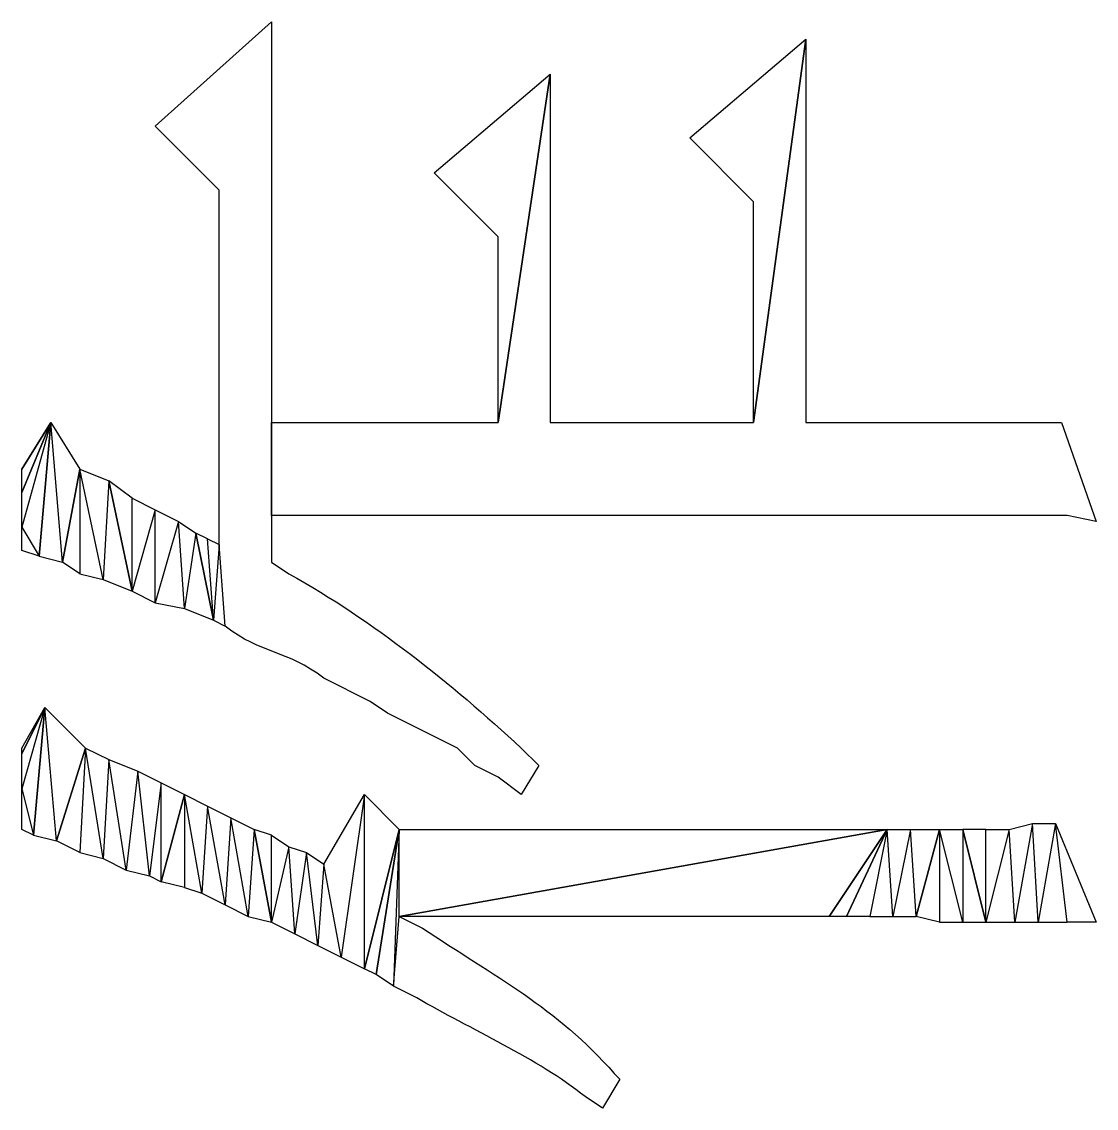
# Model space of a CAD drawing. Header units: centimetres. Extents: x -20.7 to 20.7, y -14.5 to 14.5.
# Drawn here: x -20.6946 to -20.303, y 2.3015 to 2.6973 of the extents above; entities that cross this region are included whole.
import ezdxf

# ---------------------------------------------------------------- set-up
doc = ezdxf.new("R2010")
doc.units = ezdxf.units.CM
doc.header["$MEASUREMENT"] = 0
doc.layers.add('layer 1', color=7, linetype='Continuous')

msp = doc.modelspace()

# ---------------------------------------------------------------- linework, layer by layer
at = {"layer": 'layer 1'}
for points, knots in [([(-20.64593, 2.65924), (-20.64593, 2.65924), (-20.62265, 2.63595), (-20.62265, 2.63595), (-20.62265, 2.63595), (-20.62265, 2.63595), (-20.62265, 2.50684), (-20.62265, 2.50684), (-20.62265, 2.50684), (-20.62265, 2.50684), (-20.62053, 2.4772), (-20.62053, 2.4772), (-20.62053, 2.4772), (-20.60727, 2.46676), (-20.59781, 2.4686), (-20.58455, 2.45815), (-20.58455, 2.45815), (-20.58455, 2.45815), (-20.56762, 2.44969), (-20.56762, 2.44969), (-20.56762, 2.44969), (-20.56762, 2.44969), (-20.56127, 2.44545), (-20.56127, 2.44545), (-20.56127, 2.44545), (-20.56127, 2.44545), (-20.5528, 2.44122), (-20.5528, 2.44122), (-20.5528, 2.44122), (-20.5528, 2.44122), (-20.54433, 2.43699), (-20.54433, 2.43699), (-20.54433, 2.43699), (-20.54433, 2.43699), (-20.53587, 2.43275), (-20.53587, 2.43275), (-20.53587, 2.43275), (-20.53587, 2.43275), (-20.52952, 2.4264), (-20.52952, 2.4264), (-20.52952, 2.4264), (-20.52952, 2.4264), (-20.52105, 2.42217), (-20.52105, 2.42217), (-20.52105, 2.42217), (-20.52105, 2.42217), (-20.51258, 2.41582), (-20.51258, 2.41582), (-20.51258, 2.41582), (-20.51258, 2.41582), (-20.50623, 2.4264), (-20.50623, 2.4264), (-20.50623, 2.4264), (-20.50623, 2.4264), (-20.51258, 2.43275), (-20.51258, 2.43275), (-20.51258, 2.43275), (-20.53844, 2.4566), (-20.5661, 2.47883), (-20.59725, 2.49625), (-20.59725, 2.49625), (-20.59725, 2.49625), (-20.6036, 2.50049), (-20.6036, 2.50049), (-20.6036, 2.50049), (-20.6036, 2.50049), (-20.6036, 2.69734), (-20.6036, 2.69734), (-20.6036, 2.69734), (-20.6036, 2.69734), (-20.64593, 2.65924), (-20.64593, 2.65924)], [0, 0, 0, 0, 0.052632, 0.052632, 0.052632, 0.052632, 0.105263, 0.105263, 0.105263, 0.105263, 0.157895, 0.157895, 0.157895, 0.157895, 0.210526, 0.210526, 0.210526, 0.210526, 0.263158, 0.263158, 0.263158, 0.263158, 0.315789, 0.315789, 0.315789, 0.315789, 0.368421, 0.368421, 0.368421, 0.368421, 0.421053, 0.421053, 0.421053, 0.421053, 0.473684, 0.473684, 0.473684, 0.473684, 0.526316, 0.526316, 0.526316, 0.526316, 0.578947, 0.578947, 0.578947, 0.578947, 0.631579, 0.631579, 0.631579, 0.631579, 0.684211, 0.684211, 0.684211, 0.684211, 0.736842, 0.736842, 0.736842, 0.736842, 0.789474, 0.789474, 0.789474, 0.789474, 0.842105, 0.842105, 0.842105, 0.842105, 0.894737, 0.894737, 0.894737, 0.894737, 1, 1, 1, 1]), ([(-20.6036, 2.55129), (-20.6036, 2.55129), (-20.6036, 2.51742), (-20.6036, 2.51742), (-20.6036, 2.51742), (-20.6036, 2.51742), (-20.38982, 2.51742), (-20.38982, 2.51742), (-20.38982, 2.51742), (-20.36442, 2.51742), (-20.33902, 2.51742), (-20.31362, 2.51742), (-20.31362, 2.51742), (-20.31362, 2.51742), (-20.30303, 2.5153), (-20.30303, 2.5153), (-20.30303, 2.5153), (-20.30303, 2.5153), (-20.31573, 2.55129), (-20.31573, 2.55129), (-20.31573, 2.55129), (-20.31573, 2.55129), (-20.40887, 2.55129), (-20.40887, 2.55129), (-20.40887, 2.55129), (-20.40887, 2.55129), (-20.40887, 2.69099), (-20.40887, 2.69099), (-20.40887, 2.69099), (-20.40887, 2.69099), (-20.42792, 2.55129), (-20.42792, 2.55129), (-20.42792, 2.55129), (-20.42792, 2.55129), (-20.502, 2.55129), (-20.502, 2.55129), (-20.502, 2.55129), (-20.502, 2.55129), (-20.502, 2.67829), (-20.502, 2.67829), (-20.502, 2.67829), (-20.502, 2.67829), (-20.52105, 2.55129), (-20.52105, 2.55129), (-20.52105, 2.55129), (-20.52105, 2.55129), (-20.6036, 2.55129), (-20.6036, 2.55129)], [0, 0, 0, 0, 0.076923, 0.076923, 0.076923, 0.076923, 0.153846, 0.153846, 0.153846, 0.153846, 0.230769, 0.230769, 0.230769, 0.230769, 0.307692, 0.307692, 0.307692, 0.307692, 0.384615, 0.384615, 0.384615, 0.384615, 0.461538, 0.461538, 0.461538, 0.461538, 0.538462, 0.538462, 0.538462, 0.538462, 0.615385, 0.615385, 0.615385, 0.615385, 0.692308, 0.692308, 0.692308, 0.692308, 0.769231, 0.769231, 0.769231, 0.769231, 0.846154, 0.846154, 0.846154, 0.846154, 1, 1, 1, 1]), ([(-20.4512, 2.65501), (-20.4512, 2.65501), (-20.42792, 2.63172), (-20.42792, 2.63172), (-20.42792, 2.63172), (-20.42792, 2.63172), (-20.42792, 2.55129), (-20.42792, 2.55129), (-20.42792, 2.55129), (-20.42792, 2.55129), (-20.40887, 2.69099), (-20.40887, 2.69099), (-20.40887, 2.69099), (-20.40887, 2.69099), (-20.4512, 2.65501), (-20.4512, 2.65501)], [0, 0, 0, 0, 0.2, 0.2, 0.2, 0.2, 0.4, 0.4, 0.4, 0.4, 0.6, 0.6, 0.6, 0.6, 1, 1, 1, 1]), ([(-20.54433, 2.64231), (-20.54433, 2.64231), (-20.52105, 2.61902), (-20.52105, 2.61902), (-20.52105, 2.61902), (-20.52105, 2.61902), (-20.52105, 2.55129), (-20.52105, 2.55129), (-20.52105, 2.55129), (-20.52105, 2.55129), (-20.502, 2.67829), (-20.502, 2.67829), (-20.502, 2.67829), (-20.502, 2.67829), (-20.54433, 2.64231), (-20.54433, 2.64231)], [0, 0, 0, 0, 0.2, 0.2, 0.2, 0.2, 0.4, 0.4, 0.4, 0.4, 0.6, 0.6, 0.6, 0.6, 1, 1, 1, 1]), ([(-20.68827, 2.50261), (-20.68827, 2.50261), (-20.69462, 2.51319), (-20.69462, 2.51319), (-20.69462, 2.51319), (-20.69462, 2.51319), (-20.68403, 2.55129), (-20.68403, 2.55129), (-20.68403, 2.55129), (-20.68403, 2.55129), (-20.68827, 2.50261), (-20.68827, 2.50261)], [0, 0, 0, 0, 0.25, 0.25, 0.25, 0.25, 0.5, 0.5, 0.5, 0.5, 1, 1, 1, 1]), ([(-20.69462, 2.51319), (-20.69462, 2.51319), (-20.68403, 2.55129), (-20.68403, 2.55129), (-20.68403, 2.55129), (-20.68403, 2.55129), (-20.69462, 2.52589), (-20.69462, 2.52589), (-20.69462, 2.52589), (-20.69462, 2.52589), (-20.69462, 2.51319), (-20.69462, 2.51319)], [0, 0, 0, 0, 0.25, 0.25, 0.25, 0.25, 0.5, 0.5, 0.5, 0.5, 1, 1, 1, 1]), ([(-20.69462, 2.52589), (-20.69462, 2.52589), (-20.68403, 2.55129), (-20.68403, 2.55129), (-20.68403, 2.55129), (-20.68403, 2.55129), (-20.69462, 2.53436), (-20.69462, 2.53436), (-20.69462, 2.53436), (-20.69462, 2.53436), (-20.69462, 2.52589), (-20.69462, 2.52589)], [0, 0, 0, 0, 0.25, 0.25, 0.25, 0.25, 0.5, 0.5, 0.5, 0.5, 1, 1, 1, 1]), ([(-20.69462, 2.53436), (-20.69462, 2.53436), (-20.68403, 2.55129), (-20.68403, 2.55129), (-20.68403, 2.55129), (-20.68403, 2.55129), (-20.69462, 2.53436), (-20.69462, 2.53436)], [0, 0, 0, 0, 0.333333, 0.333333, 0.333333, 0.333333, 1, 1, 1, 1]), ([(-20.68827, 2.50261), (-20.68827, 2.50261), (-20.68403, 2.55129), (-20.68403, 2.55129), (-20.68403, 2.55129), (-20.68403, 2.55129), (-20.6798, 2.50049), (-20.6798, 2.50049), (-20.6798, 2.50049), (-20.6798, 2.50049), (-20.68827, 2.50261), (-20.68827, 2.50261)], [0, 0, 0, 0, 0.25, 0.25, 0.25, 0.25, 0.5, 0.5, 0.5, 0.5, 1, 1, 1, 1]), ([(-20.68403, 2.55129), (-20.68403, 2.55129), (-20.6798, 2.50049), (-20.6798, 2.50049), (-20.6798, 2.50049), (-20.6798, 2.50049), (-20.67345, 2.53435), (-20.67345, 2.53435), (-20.67345, 2.53435), (-20.67345, 2.53435), (-20.68403, 2.55129), (-20.68403, 2.55129)], [0, 0, 0, 0, 0.25, 0.25, 0.25, 0.25, 0.5, 0.5, 0.5, 0.5, 1, 1, 1, 1]), ([(-20.6798, 2.50049), (-20.6798, 2.50049), (-20.67345, 2.49625), (-20.67345, 2.49625), (-20.67345, 2.49625), (-20.67345, 2.49625), (-20.67345, 2.53435), (-20.67345, 2.53435), (-20.67345, 2.53435), (-20.67345, 2.53435), (-20.6798, 2.50049), (-20.6798, 2.50049)], [0, 0, 0, 0, 0.25, 0.25, 0.25, 0.25, 0.5, 0.5, 0.5, 0.5, 1, 1, 1, 1]), ([(-20.67345, 2.53436), (-20.67345, 2.53436), (-20.66498, 2.49414), (-20.66498, 2.49414), (-20.66498, 2.49414), (-20.66498, 2.49414), (-20.66287, 2.53012), (-20.66287, 2.53012), (-20.66287, 2.53012), (-20.66287, 2.53012), (-20.67345, 2.53436), (-20.67345, 2.53436)], [0, 0, 0, 0, 0.25, 0.25, 0.25, 0.25, 0.5, 0.5, 0.5, 0.5, 1, 1, 1, 1]), ([(-20.67345, 2.49626), (-20.67345, 2.49626), (-20.67345, 2.53436), (-20.67345, 2.53436), (-20.67345, 2.53436), (-20.67345, 2.53436), (-20.66498, 2.49414), (-20.66498, 2.49414), (-20.66498, 2.49414), (-20.66498, 2.49414), (-20.67345, 2.49626), (-20.67345, 2.49626)], [0, 0, 0, 0, 0.25, 0.25, 0.25, 0.25, 0.5, 0.5, 0.5, 0.5, 1, 1, 1, 1]), ([(-20.66498, 2.49414), (-20.66498, 2.49414), (-20.66287, 2.53012), (-20.66287, 2.53012), (-20.66287, 2.53012), (-20.66287, 2.53012), (-20.6544, 2.4899), (-20.6544, 2.4899), (-20.6544, 2.4899), (-20.6544, 2.4899), (-20.66498, 2.49414), (-20.66498, 2.49414)], [0, 0, 0, 0, 0.25, 0.25, 0.25, 0.25, 0.5, 0.5, 0.5, 0.5, 1, 1, 1, 1]), ([(-20.66287, 2.53012), (-20.66287, 2.53012), (-20.6544, 2.52377), (-20.6544, 2.52377), (-20.6544, 2.52377), (-20.6544, 2.52377), (-20.6544, 2.48991), (-20.6544, 2.48991), (-20.6544, 2.48991), (-20.6544, 2.48991), (-20.66287, 2.53012), (-20.66287, 2.53012)], [0, 0, 0, 0, 0.25, 0.25, 0.25, 0.25, 0.5, 0.5, 0.5, 0.5, 1, 1, 1, 1]), ([(-20.6544, 2.52377), (-20.6544, 2.52377), (-20.6544, 2.48991), (-20.6544, 2.48991), (-20.6544, 2.48991), (-20.6544, 2.48991), (-20.64593, 2.51954), (-20.64593, 2.51954), (-20.64593, 2.51954), (-20.64593, 2.51954), (-20.6544, 2.52377), (-20.6544, 2.52377)], [0, 0, 0, 0, 0.25, 0.25, 0.25, 0.25, 0.5, 0.5, 0.5, 0.5, 1, 1, 1, 1]), ([(-20.6544, 2.48991), (-20.6544, 2.48991), (-20.64593, 2.51954), (-20.64593, 2.51954), (-20.64593, 2.51954), (-20.64593, 2.51954), (-20.64593, 2.48567), (-20.64593, 2.48567), (-20.64593, 2.48567), (-20.64593, 2.48567), (-20.6544, 2.48991), (-20.6544, 2.48991)], [0, 0, 0, 0, 0.25, 0.25, 0.25, 0.25, 0.5, 0.5, 0.5, 0.5, 1, 1, 1, 1]), ([(-20.64593, 2.51954), (-20.64593, 2.51954), (-20.64593, 2.48567), (-20.64593, 2.48567), (-20.64593, 2.48567), (-20.64593, 2.48567), (-20.63747, 2.51531), (-20.63747, 2.51531), (-20.63747, 2.51531), (-20.63747, 2.51531), (-20.64593, 2.51954), (-20.64593, 2.51954)], [0, 0, 0, 0, 0.25, 0.25, 0.25, 0.25, 0.5, 0.5, 0.5, 0.5, 1, 1, 1, 1]), ([(-20.64593, 2.48567), (-20.64593, 2.48567), (-20.63747, 2.5153), (-20.63747, 2.5153), (-20.63747, 2.5153), (-20.63747, 2.5153), (-20.63535, 2.48355), (-20.63535, 2.48355), (-20.63535, 2.48355), (-20.63535, 2.48355), (-20.64593, 2.48567), (-20.64593, 2.48567)], [0, 0, 0, 0, 0.25, 0.25, 0.25, 0.25, 0.5, 0.5, 0.5, 0.5, 1, 1, 1, 1]), ([(-20.63747, 2.51531), (-20.63747, 2.51531), (-20.63535, 2.48356), (-20.63535, 2.48356), (-20.63535, 2.48356), (-20.63535, 2.48356), (-20.63112, 2.51107), (-20.63112, 2.51107), (-20.63112, 2.51107), (-20.63112, 2.51107), (-20.63747, 2.51531), (-20.63747, 2.51531)], [0, 0, 0, 0, 0.25, 0.25, 0.25, 0.25, 0.5, 0.5, 0.5, 0.5, 1, 1, 1, 1]), ([(-20.69462, 2.50472), (-20.69462, 2.50472), (-20.68827, 2.50261), (-20.68827, 2.50261), (-20.68827, 2.50261), (-20.68827, 2.50261), (-20.69462, 2.51319), (-20.69462, 2.51319), (-20.69462, 2.51319), (-20.69462, 2.51319), (-20.69462, 2.50472), (-20.69462, 2.50472)], [0, 0, 0, 0, 0.25, 0.25, 0.25, 0.25, 0.5, 0.5, 0.5, 0.5, 1, 1, 1, 1]), ([(-20.63535, 2.48356), (-20.63535, 2.48356), (-20.63112, 2.51107), (-20.63112, 2.51107), (-20.63112, 2.51107), (-20.63112, 2.51107), (-20.62477, 2.47932), (-20.62477, 2.47932), (-20.62477, 2.47932), (-20.62477, 2.47932), (-20.63535, 2.48356), (-20.63535, 2.48356)], [0, 0, 0, 0, 0.25, 0.25, 0.25, 0.25, 0.5, 0.5, 0.5, 0.5, 1, 1, 1, 1]), ([(-20.63112, 2.51107), (-20.63112, 2.51107), (-20.62688, 2.50896), (-20.62688, 2.50896), (-20.62688, 2.50896), (-20.62688, 2.50896), (-20.62477, 2.47932), (-20.62477, 2.47932), (-20.62477, 2.47932), (-20.62477, 2.47932), (-20.63112, 2.51107), (-20.63112, 2.51107)], [0, 0, 0, 0, 0.25, 0.25, 0.25, 0.25, 0.5, 0.5, 0.5, 0.5, 1, 1, 1, 1]), ([(-20.62688, 2.50896), (-20.62688, 2.50896), (-20.62477, 2.47932), (-20.62477, 2.47932), (-20.62477, 2.47932), (-20.62477, 2.47932), (-20.62265, 2.50684), (-20.62265, 2.50684), (-20.62265, 2.50684), (-20.62265, 2.50684), (-20.62688, 2.50896), (-20.62688, 2.50896)], [0, 0, 0, 0, 0.25, 0.25, 0.25, 0.25, 0.5, 0.5, 0.5, 0.5, 1, 1, 1, 1]), ([(-20.62477, 2.47932), (-20.62477, 2.47932), (-20.62265, 2.50684), (-20.62265, 2.50684), (-20.62265, 2.50684), (-20.62265, 2.50684), (-20.62053, 2.4772), (-20.62053, 2.4772), (-20.62053, 2.4772), (-20.62053, 2.4772), (-20.62477, 2.47932), (-20.62477, 2.47932)], [0, 0, 0, 0, 0.25, 0.25, 0.25, 0.25, 0.5, 0.5, 0.5, 0.5, 1, 1, 1, 1]), ([(-20.69038, 2.40101), (-20.69038, 2.40101), (-20.69462, 2.41794), (-20.69462, 2.41794), (-20.69462, 2.41794), (-20.69462, 2.41794), (-20.68615, 2.44757), (-20.68615, 2.44757), (-20.68615, 2.44757), (-20.68615, 2.44757), (-20.69038, 2.40101), (-20.69038, 2.40101)], [0, 0, 0, 0, 0.25, 0.25, 0.25, 0.25, 0.5, 0.5, 0.5, 0.5, 1, 1, 1, 1]), ([(-20.69462, 2.41794), (-20.69462, 2.41794), (-20.68615, 2.44757), (-20.68615, 2.44757), (-20.68615, 2.44757), (-20.68615, 2.44757), (-20.69462, 2.43064), (-20.69462, 2.43064), (-20.69462, 2.43064), (-20.69462, 2.43064), (-20.69462, 2.41794), (-20.69462, 2.41794)], [0, 0, 0, 0, 0.25, 0.25, 0.25, 0.25, 0.5, 0.5, 0.5, 0.5, 1, 1, 1, 1]), ([(-20.69462, 2.43064), (-20.69462, 2.43064), (-20.68615, 2.44757), (-20.68615, 2.44757), (-20.68615, 2.44757), (-20.68615, 2.44757), (-20.69462, 2.43275), (-20.69462, 2.43275), (-20.69462, 2.43275), (-20.69462, 2.43275), (-20.69462, 2.43064), (-20.69462, 2.43064)], [0, 0, 0, 0, 0.25, 0.25, 0.25, 0.25, 0.5, 0.5, 0.5, 0.5, 1, 1, 1, 1]), ([(-20.69038, 2.40101), (-20.69038, 2.40101), (-20.68615, 2.44757), (-20.68615, 2.44757), (-20.68615, 2.44757), (-20.68615, 2.44757), (-20.68192, 2.39889), (-20.68192, 2.39889), (-20.68192, 2.39889), (-20.68192, 2.39889), (-20.69038, 2.40101), (-20.69038, 2.40101)], [0, 0, 0, 0, 0.25, 0.25, 0.25, 0.25, 0.5, 0.5, 0.5, 0.5, 1, 1, 1, 1]), ([(-20.68615, 2.44757), (-20.68615, 2.44757), (-20.68192, 2.39889), (-20.68192, 2.39889), (-20.68192, 2.39889), (-20.68192, 2.39889), (-20.67133, 2.43276), (-20.67133, 2.43276), (-20.67133, 2.43276), (-20.67133, 2.43276), (-20.68615, 2.44757), (-20.68615, 2.44757)], [0, 0, 0, 0, 0.25, 0.25, 0.25, 0.25, 0.5, 0.5, 0.5, 0.5, 1, 1, 1, 1]), ([(-20.68192, 2.39889), (-20.68192, 2.39889), (-20.67345, 2.39465), (-20.67345, 2.39465), (-20.67345, 2.39465), (-20.67345, 2.39465), (-20.67133, 2.43275), (-20.67133, 2.43275), (-20.67133, 2.43275), (-20.67133, 2.43275), (-20.68192, 2.39889), (-20.68192, 2.39889)], [0, 0, 0, 0, 0.25, 0.25, 0.25, 0.25, 0.5, 0.5, 0.5, 0.5, 1, 1, 1, 1]), ([(-20.67345, 2.39466), (-20.67345, 2.39466), (-20.67133, 2.43276), (-20.67133, 2.43276), (-20.67133, 2.43276), (-20.67133, 2.43276), (-20.66498, 2.39254), (-20.66498, 2.39254), (-20.66498, 2.39254), (-20.66498, 2.39254), (-20.67345, 2.39466), (-20.67345, 2.39466)], [0, 0, 0, 0, 0.25, 0.25, 0.25, 0.25, 0.5, 0.5, 0.5, 0.5, 1, 1, 1, 1]), ([(-20.67133, 2.43276), (-20.67133, 2.43276), (-20.66498, 2.39254), (-20.66498, 2.39254), (-20.66498, 2.39254), (-20.66498, 2.39254), (-20.66287, 2.42852), (-20.66287, 2.42852), (-20.66287, 2.42852), (-20.66287, 2.42852), (-20.67133, 2.43276), (-20.67133, 2.43276)], [0, 0, 0, 0, 0.25, 0.25, 0.25, 0.25, 0.5, 0.5, 0.5, 0.5, 1, 1, 1, 1]), ([(-20.66498, 2.39254), (-20.66498, 2.39254), (-20.66287, 2.42852), (-20.66287, 2.42852), (-20.66287, 2.42852), (-20.66287, 2.42852), (-20.65652, 2.3883), (-20.65652, 2.3883), (-20.65652, 2.3883), (-20.65652, 2.3883), (-20.66498, 2.39254), (-20.66498, 2.39254)], [0, 0, 0, 0, 0.25, 0.25, 0.25, 0.25, 0.5, 0.5, 0.5, 0.5, 1, 1, 1, 1]), ([(-20.66287, 2.42852), (-20.66287, 2.42852), (-20.65652, 2.3883), (-20.65652, 2.3883), (-20.65652, 2.3883), (-20.65652, 2.3883), (-20.65228, 2.42429), (-20.65228, 2.42429), (-20.65228, 2.42429), (-20.65228, 2.42429), (-20.66287, 2.42852), (-20.66287, 2.42852)], [0, 0, 0, 0, 0.25, 0.25, 0.25, 0.25, 0.5, 0.5, 0.5, 0.5, 1, 1, 1, 1]), ([(-20.65652, 2.38831), (-20.65652, 2.38831), (-20.65228, 2.42429), (-20.65228, 2.42429), (-20.65228, 2.42429), (-20.65228, 2.42429), (-20.64805, 2.38619), (-20.64805, 2.38619), (-20.64805, 2.38619), (-20.64805, 2.38619), (-20.65652, 2.38831), (-20.65652, 2.38831)], [0, 0, 0, 0, 0.25, 0.25, 0.25, 0.25, 0.5, 0.5, 0.5, 0.5, 1, 1, 1, 1]), ([(-20.65228, 2.42429), (-20.65228, 2.42429), (-20.64805, 2.38619), (-20.64805, 2.38619), (-20.64805, 2.38619), (-20.64805, 2.38619), (-20.64382, 2.42006), (-20.64382, 2.42006), (-20.64382, 2.42006), (-20.64382, 2.42006), (-20.65228, 2.42429), (-20.65228, 2.42429)], [0, 0, 0, 0, 0.25, 0.25, 0.25, 0.25, 0.5, 0.5, 0.5, 0.5, 1, 1, 1, 1]), ([(-20.64805, 2.38619), (-20.64805, 2.38619), (-20.64382, 2.42005), (-20.64382, 2.42005), (-20.64382, 2.42005), (-20.64382, 2.42005), (-20.64382, 2.38407), (-20.64382, 2.38407), (-20.64382, 2.38407), (-20.64382, 2.38407), (-20.64805, 2.38619), (-20.64805, 2.38619)], [0, 0, 0, 0, 0.25, 0.25, 0.25, 0.25, 0.5, 0.5, 0.5, 0.5, 1, 1, 1, 1]), ([(-20.64382, 2.42006), (-20.64382, 2.42006), (-20.64382, 2.38407), (-20.64382, 2.38407), (-20.64382, 2.38407), (-20.64382, 2.38407), (-20.63535, 2.41582), (-20.63535, 2.41582), (-20.63535, 2.41582), (-20.63535, 2.41582), (-20.64382, 2.42006), (-20.64382, 2.42006)], [0, 0, 0, 0, 0.25, 0.25, 0.25, 0.25, 0.5, 0.5, 0.5, 0.5, 1, 1, 1, 1]), ([(-20.69462, 2.40312), (-20.69462, 2.40312), (-20.69038, 2.40101), (-20.69038, 2.40101), (-20.69038, 2.40101), (-20.69038, 2.40101), (-20.69462, 2.41794), (-20.69462, 2.41794), (-20.69462, 2.41794), (-20.69462, 2.41794), (-20.69462, 2.40312), (-20.69462, 2.40312)], [0, 0, 0, 0, 0.25, 0.25, 0.25, 0.25, 0.5, 0.5, 0.5, 0.5, 1, 1, 1, 1]), ([(-20.64382, 2.38407), (-20.64382, 2.38407), (-20.63535, 2.38196), (-20.63535, 2.38196), (-20.63535, 2.38196), (-20.63535, 2.38196), (-20.63535, 2.41582), (-20.63535, 2.41582), (-20.63535, 2.41582), (-20.63535, 2.41582), (-20.64382, 2.38407), (-20.64382, 2.38407)], [0, 0, 0, 0, 0.25, 0.25, 0.25, 0.25, 0.5, 0.5, 0.5, 0.5, 1, 1, 1, 1]), ([(-20.63535, 2.41582), (-20.63535, 2.41582), (-20.629, 2.37984), (-20.629, 2.37984), (-20.629, 2.37984), (-20.629, 2.37984), (-20.62688, 2.41159), (-20.62688, 2.41159), (-20.62688, 2.41159), (-20.62688, 2.41159), (-20.63535, 2.41582), (-20.63535, 2.41582)], [0, 0, 0, 0, 0.25, 0.25, 0.25, 0.25, 0.5, 0.5, 0.5, 0.5, 1, 1, 1, 1]), ([(-20.63535, 2.38196), (-20.63535, 2.38196), (-20.63535, 2.41582), (-20.63535, 2.41582), (-20.63535, 2.41582), (-20.63535, 2.41582), (-20.629, 2.37984), (-20.629, 2.37984), (-20.629, 2.37984), (-20.629, 2.37984), (-20.63535, 2.38196), (-20.63535, 2.38196)], [0, 0, 0, 0, 0.25, 0.25, 0.25, 0.25, 0.5, 0.5, 0.5, 0.5, 1, 1, 1, 1]), ([(-20.58455, 2.39042), (-20.58455, 2.39042), (-20.5782, 2.35656), (-20.5782, 2.35656), (-20.5782, 2.35656), (-20.5782, 2.35656), (-20.56973, 2.41582), (-20.56973, 2.41582), (-20.56973, 2.41582), (-20.56973, 2.41582), (-20.58455, 2.39042), (-20.58455, 2.39042)], [0, 0, 0, 0, 0.25, 0.25, 0.25, 0.25, 0.5, 0.5, 0.5, 0.5, 1, 1, 1, 1]), ([(-20.5782, 2.35656), (-20.5782, 2.35656), (-20.56973, 2.41582), (-20.56973, 2.41582), (-20.56973, 2.41582), (-20.56973, 2.41582), (-20.56973, 2.35232), (-20.56973, 2.35232), (-20.56973, 2.35232), (-20.56973, 2.35232), (-20.5782, 2.35656), (-20.5782, 2.35656)], [0, 0, 0, 0, 0.25, 0.25, 0.25, 0.25, 0.5, 0.5, 0.5, 0.5, 1, 1, 1, 1]), ([(-20.56973, 2.41582), (-20.56973, 2.41582), (-20.56973, 2.35232), (-20.56973, 2.35232), (-20.56973, 2.35232), (-20.56973, 2.35232), (-20.55703, 2.40312), (-20.55703, 2.40312), (-20.55703, 2.40312), (-20.55703, 2.40312), (-20.56973, 2.41582), (-20.56973, 2.41582)], [0, 0, 0, 0, 0.25, 0.25, 0.25, 0.25, 0.5, 0.5, 0.5, 0.5, 1, 1, 1, 1]), ([(-20.629, 2.37984), (-20.629, 2.37984), (-20.62688, 2.41159), (-20.62688, 2.41159), (-20.62688, 2.41159), (-20.62688, 2.41159), (-20.62053, 2.3756), (-20.62053, 2.3756), (-20.62053, 2.3756), (-20.62053, 2.3756), (-20.629, 2.37984), (-20.629, 2.37984)], [0, 0, 0, 0, 0.25, 0.25, 0.25, 0.25, 0.5, 0.5, 0.5, 0.5, 1, 1, 1, 1]), ([(-20.62688, 2.41159), (-20.62688, 2.41159), (-20.62053, 2.37561), (-20.62053, 2.37561), (-20.62053, 2.37561), (-20.62053, 2.37561), (-20.61842, 2.40736), (-20.61842, 2.40736), (-20.61842, 2.40736), (-20.61842, 2.40736), (-20.62688, 2.41159), (-20.62688, 2.41159)], [0, 0, 0, 0, 0.25, 0.25, 0.25, 0.25, 0.5, 0.5, 0.5, 0.5, 1, 1, 1, 1]), ([(-20.62053, 2.37561), (-20.62053, 2.37561), (-20.61842, 2.40736), (-20.61842, 2.40736), (-20.61842, 2.40736), (-20.61842, 2.40736), (-20.61207, 2.37137), (-20.61207, 2.37137), (-20.61207, 2.37137), (-20.61207, 2.37137), (-20.62053, 2.37561), (-20.62053, 2.37561)], [0, 0, 0, 0, 0.25, 0.25, 0.25, 0.25, 0.5, 0.5, 0.5, 0.5, 1, 1, 1, 1]), ([(-20.61842, 2.40736), (-20.61842, 2.40736), (-20.61207, 2.37137), (-20.61207, 2.37137), (-20.61207, 2.37137), (-20.61207, 2.37137), (-20.60995, 2.40312), (-20.60995, 2.40312), (-20.60995, 2.40312), (-20.60995, 2.40312), (-20.61842, 2.40736), (-20.61842, 2.40736)], [0, 0, 0, 0, 0.25, 0.25, 0.25, 0.25, 0.5, 0.5, 0.5, 0.5, 1, 1, 1, 1]), ([(-20.61207, 2.37137), (-20.61207, 2.37137), (-20.60995, 2.40312), (-20.60995, 2.40312), (-20.60995, 2.40312), (-20.60995, 2.40312), (-20.6036, 2.36926), (-20.6036, 2.36926), (-20.6036, 2.36926), (-20.6036, 2.36926), (-20.61207, 2.37137), (-20.61207, 2.37137)], [0, 0, 0, 0, 0.25, 0.25, 0.25, 0.25, 0.5, 0.5, 0.5, 0.5, 1, 1, 1, 1]), ([(-20.60995, 2.40312), (-20.60995, 2.40312), (-20.6036, 2.40101), (-20.6036, 2.40101), (-20.6036, 2.40101), (-20.6036, 2.40101), (-20.6036, 2.36926), (-20.6036, 2.36926), (-20.6036, 2.36926), (-20.6036, 2.36926), (-20.60995, 2.40312), (-20.60995, 2.40312)], [0, 0, 0, 0, 0.25, 0.25, 0.25, 0.25, 0.5, 0.5, 0.5, 0.5, 1, 1, 1, 1]), ([(-20.56973, 2.35232), (-20.56973, 2.35232), (-20.5655, 2.35021), (-20.5655, 2.35021), (-20.5655, 2.35021), (-20.5655, 2.35021), (-20.55703, 2.40312), (-20.55703, 2.40312), (-20.55703, 2.40312), (-20.55703, 2.40312), (-20.56973, 2.35232), (-20.56973, 2.35232)], [0, 0, 0, 0, 0.25, 0.25, 0.25, 0.25, 0.5, 0.5, 0.5, 0.5, 1, 1, 1, 1]), ([(-20.5655, 2.35021), (-20.5655, 2.35021), (-20.55915, 2.34597), (-20.55915, 2.34597), (-20.55915, 2.34597), (-20.55915, 2.34597), (-20.55703, 2.40312), (-20.55703, 2.40312), (-20.55703, 2.40312), (-20.55703, 2.40312), (-20.5655, 2.35021), (-20.5655, 2.35021)], [0, 0, 0, 0, 0.25, 0.25, 0.25, 0.25, 0.5, 0.5, 0.5, 0.5, 1, 1, 1, 1]), ([(-20.55915, 2.34597), (-20.55915, 2.34597), (-20.55703, 2.40312), (-20.55703, 2.40312), (-20.55703, 2.40312), (-20.55703, 2.40312), (-20.55703, 2.37137), (-20.55703, 2.37137), (-20.55703, 2.37137), (-20.55703, 2.37137), (-20.55915, 2.34597), (-20.55915, 2.34597)], [0, 0, 0, 0, 0.25, 0.25, 0.25, 0.25, 0.5, 0.5, 0.5, 0.5, 1, 1, 1, 1]), ([(-20.55703, 2.37137), (-20.55703, 2.37137), (-20.4004, 2.37137), (-20.4004, 2.37137), (-20.4004, 2.37137), (-20.4004, 2.37137), (-20.37923, 2.40312), (-20.37923, 2.40312), (-20.37923, 2.40312), (-20.37923, 2.40312), (-20.55703, 2.37137), (-20.55703, 2.37137)], [0, 0, 0, 0, 0.25, 0.25, 0.25, 0.25, 0.5, 0.5, 0.5, 0.5, 1, 1, 1, 1]), ([(-20.55703, 2.40312), (-20.55703, 2.40312), (-20.55703, 2.37137), (-20.55703, 2.37137), (-20.55703, 2.37137), (-20.55703, 2.37137), (-20.37923, 2.40312), (-20.37923, 2.40312), (-20.37923, 2.40312), (-20.37923, 2.40312), (-20.55703, 2.40312), (-20.55703, 2.40312)], [0, 0, 0, 0, 0.25, 0.25, 0.25, 0.25, 0.5, 0.5, 0.5, 0.5, 1, 1, 1, 1]), ([(-20.4004, 2.37137), (-20.4004, 2.37137), (-20.39405, 2.37137), (-20.39405, 2.37137), (-20.39405, 2.37137), (-20.39405, 2.37137), (-20.37923, 2.40312), (-20.37923, 2.40312), (-20.37923, 2.40312), (-20.37923, 2.40312), (-20.4004, 2.37137), (-20.4004, 2.37137)], [0, 0, 0, 0, 0.25, 0.25, 0.25, 0.25, 0.5, 0.5, 0.5, 0.5, 1, 1, 1, 1]), ([(-20.39405, 2.37137), (-20.39405, 2.37137), (-20.38558, 2.37137), (-20.38558, 2.37137), (-20.38558, 2.37137), (-20.38558, 2.37137), (-20.37923, 2.40312), (-20.37923, 2.40312), (-20.37923, 2.40312), (-20.37923, 2.40312), (-20.39405, 2.37137), (-20.39405, 2.37137)], [0, 0, 0, 0, 0.25, 0.25, 0.25, 0.25, 0.5, 0.5, 0.5, 0.5, 1, 1, 1, 1]), ([(-20.38558, 2.37137), (-20.38558, 2.37137), (-20.37923, 2.40312), (-20.37923, 2.40312), (-20.37923, 2.40312), (-20.37923, 2.40312), (-20.37712, 2.37137), (-20.37712, 2.37137), (-20.37712, 2.37137), (-20.37712, 2.37137), (-20.38558, 2.37137), (-20.38558, 2.37137)], [0, 0, 0, 0, 0.25, 0.25, 0.25, 0.25, 0.5, 0.5, 0.5, 0.5, 1, 1, 1, 1]), ([(-20.37923, 2.40312), (-20.37923, 2.40312), (-20.37712, 2.37137), (-20.37712, 2.37137), (-20.37712, 2.37137), (-20.37712, 2.37137), (-20.37077, 2.40312), (-20.37077, 2.40312), (-20.37077, 2.40312), (-20.37077, 2.40312), (-20.37923, 2.40312), (-20.37923, 2.40312)], [0, 0, 0, 0, 0.25, 0.25, 0.25, 0.25, 0.5, 0.5, 0.5, 0.5, 1, 1, 1, 1]), ([(-20.37712, 2.37137), (-20.37712, 2.37137), (-20.37077, 2.40312), (-20.37077, 2.40312), (-20.37077, 2.40312), (-20.37077, 2.40312), (-20.36865, 2.37137), (-20.36865, 2.37137), (-20.36865, 2.37137), (-20.36865, 2.37137), (-20.37712, 2.37137), (-20.37712, 2.37137)], [0, 0, 0, 0, 0.25, 0.25, 0.25, 0.25, 0.5, 0.5, 0.5, 0.5, 1, 1, 1, 1]), ([(-20.37077, 2.40312), (-20.37077, 2.40312), (-20.36865, 2.37137), (-20.36865, 2.37137), (-20.36865, 2.37137), (-20.36865, 2.37137), (-20.36018, 2.40312), (-20.36018, 2.40312), (-20.36018, 2.40312), (-20.36018, 2.40312), (-20.37077, 2.40312), (-20.37077, 2.40312)], [0, 0, 0, 0, 0.25, 0.25, 0.25, 0.25, 0.5, 0.5, 0.5, 0.5, 1, 1, 1, 1]), ([(-20.36865, 2.37137), (-20.36865, 2.37137), (-20.36018, 2.36926), (-20.36018, 2.36926), (-20.36018, 2.36926), (-20.36018, 2.36926), (-20.36018, 2.40312), (-20.36018, 2.40312), (-20.36018, 2.40312), (-20.36018, 2.40312), (-20.36865, 2.37137), (-20.36865, 2.37137)], [0, 0, 0, 0, 0.25, 0.25, 0.25, 0.25, 0.5, 0.5, 0.5, 0.5, 1, 1, 1, 1]), ([(-20.36018, 2.40312), (-20.36018, 2.40312), (-20.35172, 2.36926), (-20.35172, 2.36926), (-20.35172, 2.36926), (-20.35172, 2.36926), (-20.35172, 2.40312), (-20.35172, 2.40312), (-20.35172, 2.40312), (-20.35172, 2.40312), (-20.36018, 2.40312), (-20.36018, 2.40312)], [0, 0, 0, 0, 0.25, 0.25, 0.25, 0.25, 0.5, 0.5, 0.5, 0.5, 1, 1, 1, 1]), ([(-20.36018, 2.36926), (-20.36018, 2.36926), (-20.36018, 2.40312), (-20.36018, 2.40312), (-20.36018, 2.40312), (-20.36018, 2.40312), (-20.35172, 2.36926), (-20.35172, 2.36926), (-20.35172, 2.36926), (-20.35172, 2.36926), (-20.36018, 2.36926), (-20.36018, 2.36926)], [0, 0, 0, 0, 0.25, 0.25, 0.25, 0.25, 0.5, 0.5, 0.5, 0.5, 1, 1, 1, 1]), ([(-20.35172, 2.40312), (-20.35172, 2.40312), (-20.34325, 2.40312), (-20.34325, 2.40312), (-20.34325, 2.40312), (-20.34325, 2.40312), (-20.34325, 2.36926), (-20.34325, 2.36926), (-20.34325, 2.36926), (-20.34325, 2.36926), (-20.35172, 2.40312), (-20.35172, 2.40312)], [0, 0, 0, 0, 0.25, 0.25, 0.25, 0.25, 0.5, 0.5, 0.5, 0.5, 1, 1, 1, 1]), ([(-20.35172, 2.36926), (-20.35172, 2.36926), (-20.35172, 2.40312), (-20.35172, 2.40312), (-20.35172, 2.40312), (-20.35172, 2.40312), (-20.34325, 2.36926), (-20.34325, 2.36926), (-20.34325, 2.36926), (-20.34325, 2.36926), (-20.35172, 2.36926), (-20.35172, 2.36926)], [0, 0, 0, 0, 0.25, 0.25, 0.25, 0.25, 0.5, 0.5, 0.5, 0.5, 1, 1, 1, 1]), ([(-20.34325, 2.36926), (-20.34325, 2.36926), (-20.33478, 2.40312), (-20.33478, 2.40312), (-20.33478, 2.40312), (-20.33478, 2.40312), (-20.33267, 2.36926), (-20.33267, 2.36926), (-20.33267, 2.36926), (-20.33267, 2.36926), (-20.34325, 2.36926), (-20.34325, 2.36926)], [0, 0, 0, 0, 0.25, 0.25, 0.25, 0.25, 0.5, 0.5, 0.5, 0.5, 1, 1, 1, 1]), ([(-20.34325, 2.40312), (-20.34325, 2.40312), (-20.34325, 2.36926), (-20.34325, 2.36926), (-20.34325, 2.36926), (-20.34325, 2.36926), (-20.33478, 2.40312), (-20.33478, 2.40312), (-20.33478, 2.40312), (-20.33478, 2.40312), (-20.34325, 2.40312), (-20.34325, 2.40312)], [0, 0, 0, 0, 0.25, 0.25, 0.25, 0.25, 0.5, 0.5, 0.5, 0.5, 1, 1, 1, 1]), ([(-20.33478, 2.40312), (-20.33478, 2.40312), (-20.33267, 2.36926), (-20.33267, 2.36926), (-20.33267, 2.36926), (-20.33267, 2.36926), (-20.32632, 2.40524), (-20.32632, 2.40524), (-20.32632, 2.40524), (-20.32632, 2.40524), (-20.33478, 2.40312), (-20.33478, 2.40312)], [0, 0, 0, 0, 0.25, 0.25, 0.25, 0.25, 0.5, 0.5, 0.5, 0.5, 1, 1, 1, 1]), ([(-20.33267, 2.36926), (-20.33267, 2.36926), (-20.32632, 2.40524), (-20.32632, 2.40524), (-20.32632, 2.40524), (-20.32632, 2.40524), (-20.3242, 2.36926), (-20.3242, 2.36926), (-20.3242, 2.36926), (-20.3242, 2.36926), (-20.33267, 2.36926), (-20.33267, 2.36926)], [0, 0, 0, 0, 0.25, 0.25, 0.25, 0.25, 0.5, 0.5, 0.5, 0.5, 1, 1, 1, 1]), ([(-20.32632, 2.40524), (-20.32632, 2.40524), (-20.3242, 2.36926), (-20.3242, 2.36926), (-20.3242, 2.36926), (-20.3242, 2.36926), (-20.31785, 2.40524), (-20.31785, 2.40524), (-20.31785, 2.40524), (-20.31785, 2.40524), (-20.32632, 2.40524), (-20.32632, 2.40524)], [0, 0, 0, 0, 0.25, 0.25, 0.25, 0.25, 0.5, 0.5, 0.5, 0.5, 1, 1, 1, 1]), ([(-20.3242, 2.36926), (-20.3242, 2.36926), (-20.31785, 2.40524), (-20.31785, 2.40524), (-20.31785, 2.40524), (-20.31785, 2.40524), (-20.31362, 2.36926), (-20.31362, 2.36926), (-20.31362, 2.36926), (-20.31362, 2.36926), (-20.3242, 2.36926), (-20.3242, 2.36926)], [0, 0, 0, 0, 0.25, 0.25, 0.25, 0.25, 0.5, 0.5, 0.5, 0.5, 1, 1, 1, 1]), ([(-20.31785, 2.40524), (-20.31785, 2.40524), (-20.31362, 2.36926), (-20.31362, 2.36926), (-20.31362, 2.36926), (-20.31362, 2.36926), (-20.30303, 2.36926), (-20.30303, 2.36926), (-20.30303, 2.36926), (-20.30303, 2.36926), (-20.31785, 2.40524), (-20.31785, 2.40524)], [0, 0, 0, 0, 0.25, 0.25, 0.25, 0.25, 0.5, 0.5, 0.5, 0.5, 1, 1, 1, 1]), ([(-20.6036, 2.40101), (-20.6036, 2.40101), (-20.6036, 2.36926), (-20.6036, 2.36926), (-20.6036, 2.36926), (-20.6036, 2.36926), (-20.59725, 2.39677), (-20.59725, 2.39677), (-20.59725, 2.39677), (-20.59725, 2.39677), (-20.6036, 2.40101), (-20.6036, 2.40101)], [0, 0, 0, 0, 0.25, 0.25, 0.25, 0.25, 0.5, 0.5, 0.5, 0.5, 1, 1, 1, 1]), ([(-20.6036, 2.36926), (-20.6036, 2.36926), (-20.59725, 2.39677), (-20.59725, 2.39677), (-20.59725, 2.39677), (-20.59725, 2.39677), (-20.59513, 2.36502), (-20.59513, 2.36502), (-20.59513, 2.36502), (-20.59513, 2.36502), (-20.6036, 2.36926), (-20.6036, 2.36926)], [0, 0, 0, 0, 0.25, 0.25, 0.25, 0.25, 0.5, 0.5, 0.5, 0.5, 1, 1, 1, 1]), ([(-20.59725, 2.39677), (-20.59725, 2.39677), (-20.59513, 2.36502), (-20.59513, 2.36502), (-20.59513, 2.36502), (-20.59513, 2.36502), (-20.5909, 2.39466), (-20.5909, 2.39466), (-20.5909, 2.39466), (-20.5909, 2.39466), (-20.59725, 2.39677), (-20.59725, 2.39677)], [0, 0, 0, 0, 0.25, 0.25, 0.25, 0.25, 0.5, 0.5, 0.5, 0.5, 1, 1, 1, 1]), ([(-20.59513, 2.36502), (-20.59513, 2.36502), (-20.5909, 2.39466), (-20.5909, 2.39466), (-20.5909, 2.39466), (-20.5909, 2.39466), (-20.58667, 2.36079), (-20.58667, 2.36079), (-20.58667, 2.36079), (-20.58667, 2.36079), (-20.59513, 2.36502), (-20.59513, 2.36502)], [0, 0, 0, 0, 0.25, 0.25, 0.25, 0.25, 0.5, 0.5, 0.5, 0.5, 1, 1, 1, 1]), ([(-20.5909, 2.39466), (-20.5909, 2.39466), (-20.58667, 2.36079), (-20.58667, 2.36079), (-20.58667, 2.36079), (-20.58667, 2.36079), (-20.58455, 2.39042), (-20.58455, 2.39042), (-20.58455, 2.39042), (-20.58455, 2.39042), (-20.5909, 2.39466), (-20.5909, 2.39466)], [0, 0, 0, 0, 0.25, 0.25, 0.25, 0.25, 0.5, 0.5, 0.5, 0.5, 1, 1, 1, 1]), ([(-20.58667, 2.36079), (-20.58667, 2.36079), (-20.58455, 2.39042), (-20.58455, 2.39042), (-20.58455, 2.39042), (-20.58455, 2.39042), (-20.5782, 2.35656), (-20.5782, 2.35656), (-20.5782, 2.35656), (-20.5782, 2.35656), (-20.58667, 2.36079), (-20.58667, 2.36079)], [0, 0, 0, 0, 0.25, 0.25, 0.25, 0.25, 0.5, 0.5, 0.5, 0.5, 1, 1, 1, 1]), ([(-20.55915, 2.34597), (-20.55915, 2.34597), (-20.55068, 2.34174), (-20.55068, 2.34174), (-20.55068, 2.34174), (-20.531, 2.33027), (-20.50666, 2.31973), (-20.4893, 2.30576), (-20.4893, 2.30576), (-20.4893, 2.30576), (-20.48295, 2.30152), (-20.48295, 2.30152), (-20.48295, 2.30152), (-20.48295, 2.30152), (-20.4766, 2.31211), (-20.4766, 2.31211), (-20.4766, 2.31211), (-20.4766, 2.31211), (-20.47872, 2.31422), (-20.47872, 2.31422), (-20.47872, 2.31422), (-20.49985, 2.33825), (-20.52243, 2.34975), (-20.54857, 2.36714), (-20.54857, 2.36714), (-20.54857, 2.36714), (-20.55703, 2.37137), (-20.55703, 2.37137), (-20.55703, 2.37137), (-20.55703, 2.37137), (-20.55915, 2.34597), (-20.55915, 2.34597)], [0, 0, 0, 0, 0.111111, 0.111111, 0.111111, 0.111111, 0.222222, 0.222222, 0.222222, 0.222222, 0.333333, 0.333333, 0.333333, 0.333333, 0.444444, 0.444444, 0.444444, 0.444444, 0.555556, 0.555556, 0.555556, 0.555556, 0.666667, 0.666667, 0.666667, 0.666667, 0.777778, 0.777778, 0.777778, 0.777778, 1, 1, 1, 1])]:
    msp.add_open_spline(points, degree=3, knots=knots, dxfattribs=at)

doc.saveas('drawing.dxf')
